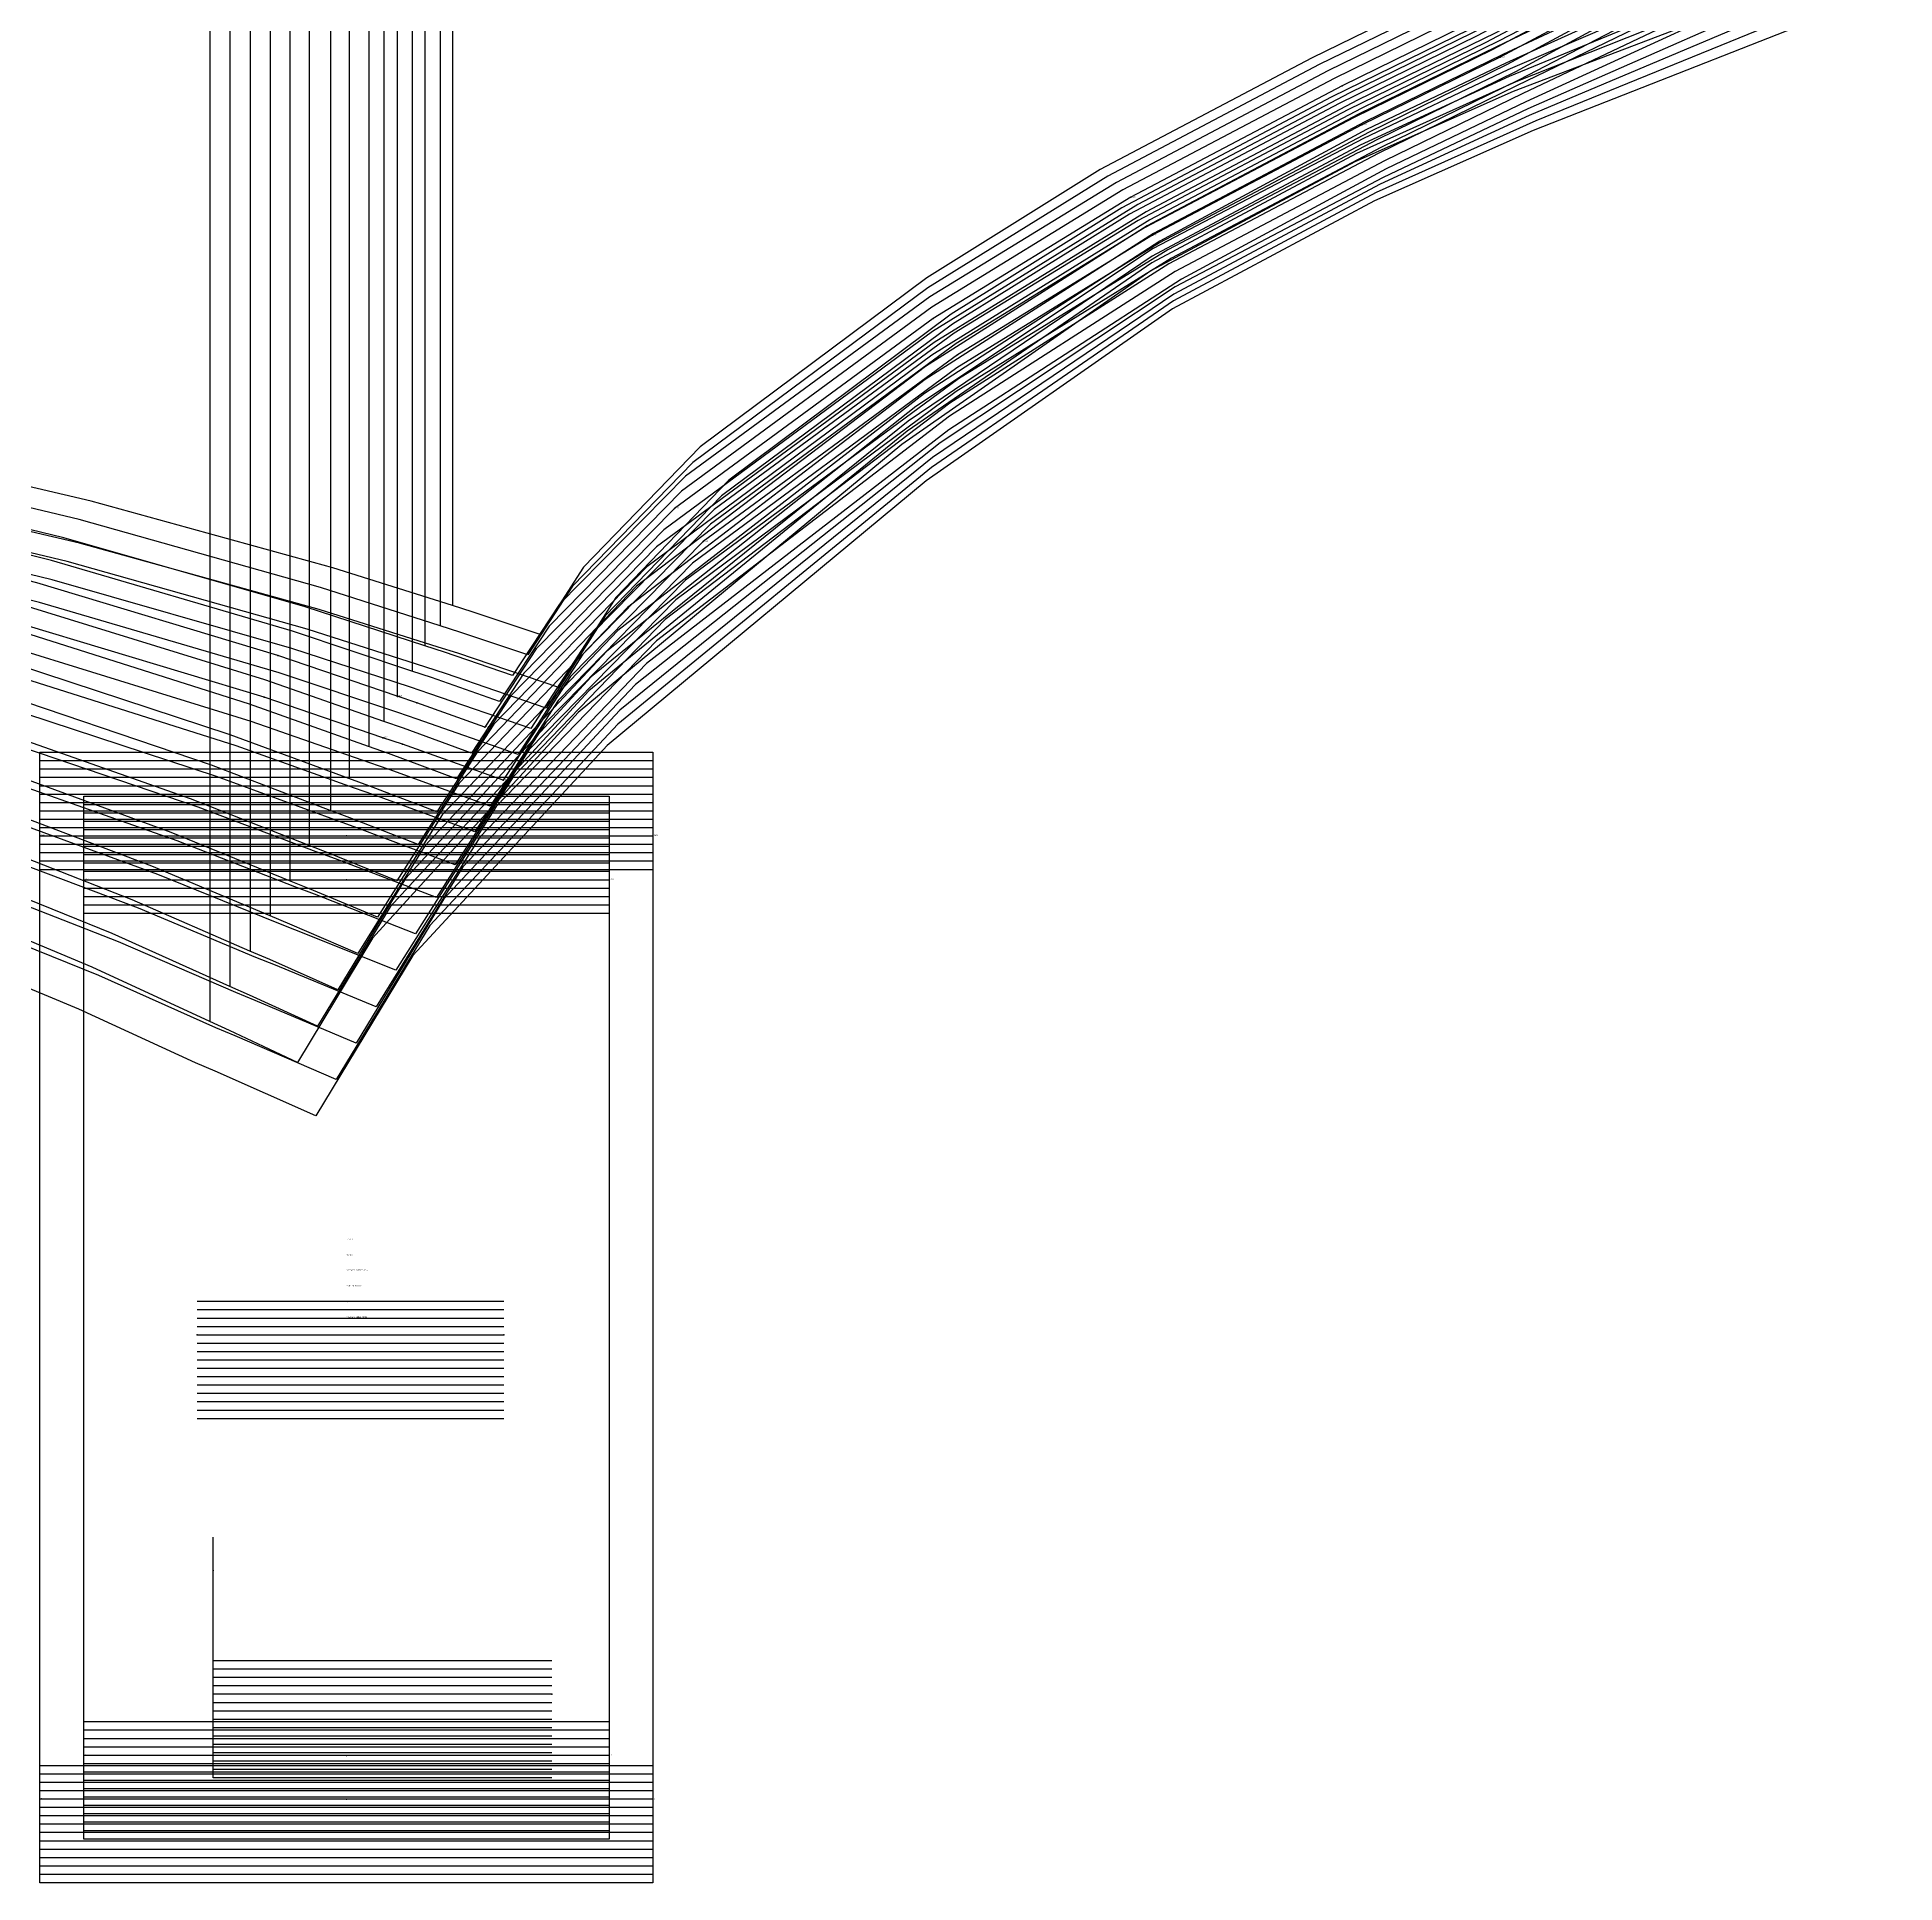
# Model space of a CAD drawing. Extents: x -295 to 1955, y -1240 to 914.
# Drawn here: x 1504.3 to 1928.5, y 77.9 to 499.4 of the extents above; entities that cross this region are included whole.
import ezdxf

# ---------------------------------------------------------------- set-up
doc = ezdxf.new("R2010")
doc.units = 0

# ---------------------------------------------------------------- blocks, each defined once
blk = doc.blocks.new('GMH2446F17SA_42')
at = {"layer": '1'}
for points in [[(1880.9209, 527.5834), (1831.3782, 501.1522), (1799.8212, 485.7192), (1751.9752, 460.4716), (1713.0294, 436.1562), (1662.2802, 398.2644), (1636.423, 371.4801), (1623.3852, 350.9137)], [(1623.3852, 350.9137), (1600.3296, 358.709), (1595.8897, 360.1441), (1568.7142, 368.7242), (1513.9467, 383.888), (1456.1236, 397.3932), (1395.0595, 409.4531), (1317.5946, 421.4216), (1261.204, 427.858), (1199.5836, 433.3748), (1143.1474, 438.5412)]]:
    blk.add_lwpolyline(points, dxfattribs=at)
at = {"layer": '14'}
for points in [[(1870.0014, 533.0724), (1826.8138, 510.0524), (1795.2898, 494.6346), (1747.0222, 469.166), (1707.4363, 444.4594), (1655.7143, 405.8514), (1629.0545, 378.3534), (1619.1561, 363.0372)], [(1619.1561, 363.0372), (1603.6189, 368.1832), (1599.118, 369.6082), (1571.7724, 378.2315), (1516.6391, 393.4765), (1458.4503, 407.0478), (1397.0204, 419.1559), (1319.1567, 431.1625), (1262.4537, 437.6166), (1200.7266, 443.1208), (1153.1474, 447.4617)]]:
    blk.add_lwpolyline(points, dxfattribs=at)
at = {"layer": '8'}
blk.add_line((1599.2171, 369.5751), (1599.2171, 797.7683), dxfattribs=at)
blk = doc.blocks.new('GMH2446F17SA_44')
at = {"layer": '1'}
for points in [[(1883.6564, 526.6284), (1833.1562, 499.6892), (1801.5992, 484.2561), (1753.7532, 459.0085), (1713.3139, 433.8829), (1660.6063, 394.7059), (1633.9973, 367.2866), (1620.5632, 346.2147)], [(1620.5632, 346.2147), (1597.5077, 354.0938), (1593.0677, 355.5442), (1565.9101, 364.2513), (1511.168, 379.6742), (1453.3601, 393.4511), (1392.3036, 405.7955), (1314.8311, 418.1221), (1258.4278, 424.8176), (1196.782, 430.6164), (1140.3254, 436.0419)]]:
    blk.add_lwpolyline(points, dxfattribs=at)
at = {"layer": '14'}
for points in [[(1872.737, 532.1173), (1828.5918, 508.5893), (1797.0678, 493.1715), (1748.8002, 467.7029), (1707.7259, 442.1887), (1654.0404, 402.2929), (1626.5526, 374.0709), (1616.3341, 358.3382)], [(1616.3341, 358.3382), (1600.7969, 363.563), (1596.2961, 365.0082), (1568.9682, 373.7636), (1513.8604, 389.2728), (1455.6893, 403.1209), (1394.2619, 415.5186), (1316.3932, 427.891), (1259.6724, 434.6093), (1197.9225, 440.4005), (1150.3254, 444.9623)]]:
    blk.add_lwpolyline(points, dxfattribs=at)
at = {"layer": '8'}
blk.add_line((1596.3951, 364.9752), (1596.3951, 802.3683), dxfattribs=at)
blk = doc.blocks.new('GMH2446F17SA_46')
at = {"layer": '1'}
for points in [[(1886.7832, 525.6454), (1835.1501, 498.2236), (1803.5956, 482.7906), (1755.7471, 457.543), (1713.7304, 431.7975), (1658.9198, 391.5868), (1631.1271, 363.3013), (1617.0479, 341.5158)], [(1617.0479, 341.5158), (1593.9923, 349.4761), (1589.5524, 350.9442), (1562.4125, 359.7809), (1507.6958, 375.4629), (1449.9032, 389.5116), (1388.8543, 402.1379), (1311.3766, 414.8227), (1254.9556, 421.7797), (1193.287, 427.858), (1136.8101, 433.5425)]]:
    blk.add_lwpolyline(points, dxfattribs=at)
at = {"layer": '14'}
for points in [[(1875.8637, 531.1344), (1830.5882, 507.1237), (1799.0643, 491.7059), (1750.7967, 466.2374), (1708.1424, 440.1033), (1652.3539, 399.1737), (1623.5554, 369.9561), (1612.8188, 353.6392)], [(1612.8188, 353.6392), (1597.2816, 358.9402), (1592.7807, 360.4083), (1565.4706, 369.2957), (1510.3882, 385.0691), (1452.2324, 399.1941), (1390.8126, 411.8839), (1312.9362, 424.6195), (1256.2002, 431.6019), (1194.4249, 437.6802), (1146.8101, 442.463)]]:
    blk.add_lwpolyline(points, dxfattribs=at)
at = {"layer": '8'}
blk.add_line((1592.8798, 360.3752), (1592.8798, 806.9682), dxfattribs=at)
blk = doc.blocks.new('GMH2446F17SA_48')
at = {"layer": '1'}
for points in [[(1889.1505, 524.6421), (1836.5852, 496.5243), (1805.0307, 481.0913), (1757.1822, 455.8437), (1714.1546, 429.4251), (1658.0333, 388.1755), (1628.8919, 358.4804), (1614.1345, 335.6153)], [(1614.1345, 335.6153), (1591.0789, 343.7027), (1586.639, 345.1937), (1559.527, 354.231), (1504.8485, 370.3117), (1447.0812, 384.7796), (1386.0425, 397.8479), (1308.5547, 411.0863), (1252.1108, 418.4447), (1190.4066, 424.9598), (1133.8967, 431.0431)]]:
    blk.add_lwpolyline(points, dxfattribs=at)
at = {"layer": '14'}
for points in [[(1878.231, 530.1311), (1832.0233, 505.4245), (1800.4994, 490.0067), (1752.2317, 464.5381), (1708.5692, 437.7335), (1651.4674, 395.7625), (1621.1881, 364.9422), (1609.9054, 347.7387)], [(1609.9054, 347.7387), (1594.3682, 353.1566), (1589.8673, 354.6577), (1562.5852, 363.7484), (1507.5409, 379.9307), (1449.4104, 394.4849), (1388.0008, 407.6243), (1310.1117, 420.9263), (1253.3529, 428.3177), (1191.5395, 434.8379), (1143.8967, 439.9636)]]:
    blk.add_lwpolyline(points, dxfattribs=at)
at = {"layer": '8'}
blk.add_line((1589.9664, 354.6247), (1589.9664, 812.7188), dxfattribs=at)
blk = doc.blocks.new('GMH2446F17SA_50')
at = {"layer": '1'}
for points in [[(1892.046, 523.6439), (1838.3911, 494.8479), (1806.8341, 479.4149), (1758.9881, 454.1673), (1714.4569, 426.8674), (1656.3696, 384.2284), (1626.0852, 353.4334), (1610.7385, 329.7149)], [(1610.7385, 329.7149), (1587.6855, 337.9293), (1583.243, 339.4431), (1556.159, 348.6811), (1501.5211, 365.1606), (1443.7767, 380.0476), (1382.7507, 393.5553), (1305.2502, 407.3526), (1248.7834, 415.1097), (1187.0462, 422.0617), (1130.5007, 428.5438)]]:
    blk.add_lwpolyline(points, dxfattribs=at)
at = {"layer": '14'}
for points in [[(1881.1266, 529.1328), (1833.8267, 503.7481), (1802.3028, 488.3303), (1754.0351, 462.8617), (1708.8739, 435.1757), (1649.8037, 391.8154), (1618.2645, 359.7453), (1606.5094, 341.8383)], [(1606.5094, 341.8383), (1590.9748, 347.373), (1586.4714, 348.9072), (1559.2171, 358.2036), (1504.2135, 374.7948), (1446.1059, 389.7758), (1384.7064, 403.3648), (1306.8072, 417.2331), (1250.023, 425.0335), (1188.174, 431.9982), (1140.5007, 437.4642)]]:
    blk.add_lwpolyline(points, dxfattribs=at)
at = {"layer": '2'}
for p in [(1838.3911, 494.8479), (1802.3028, 488.3303), (1806.8341, 479.4149), (1586.5704, 348.8741), (1606.5094, 341.8383), (1606.5094, 341.8383), (1610.7385, 329.7149), (1610.7385, 329.7149)]:
    blk.add_point(p, dxfattribs=at)
at = {"layer": '3'}
for p in [(1754.0351, 462.8617), (1758.9881, 454.1673), (1708.8739, 435.1757), (1714.4569, 426.8674), (1649.8037, 391.8154), (1656.3696, 384.2284), (1559.2171, 358.2036), (1618.2645, 359.7453), (1626.0852, 353.4334), (1556.159, 348.6811), (1586.4714, 348.9072), (1590.9748, 347.373), (1583.243, 339.4431), (1587.6855, 337.9293)]:
    blk.add_point(p, dxfattribs=at)
at = {"layer": '4'}
for p in [(1649.8037, 391.8154, -3.998), (1656.3696, 384.2284, -3.998)]:
    blk.add_point(p, dxfattribs=at)
at = {"layer": '8'}
blk.add_line((1586.5704, 348.8741), (1586.5704, 818.4693), dxfattribs=at)
at = {"layer": '2'}
for s, p in [('# 3120', (1838.3911, 494.8479)), ('# 3121', (1802.3028, 488.3303)), ('# 3121', (1806.8341, 479.4149)), ('# 3124', (1586.5704, 348.8741)), ('# 415', (1606.5094, 341.8383)), ('# 415', (1606.5094, 341.8383)), ('# 415', (1610.7385, 329.7149)), ('# 415', (1610.7385, 329.7149))]:
    blk.add_text(s, height=0.25, dxfattribs=at).set_placement(p)
at = {"layer": '3'}
for s, p in [('# 3122', (1754.0351, 462.8617)), ('# 3122', (1758.9881, 454.1673)), ('# 3123', (1649.8037, 391.8154)), ('# 3123', (1656.3696, 384.2284)), ('# 3124', (1586.4714, 348.9072)), ('# 3124', (1583.243, 339.4431))]:
    blk.add_text(s, height=0.25, dxfattribs=at).set_placement(p)
at = {"layer": '8'}
blk.add_text('NM', height=0.25, dxfattribs=at).set_placement((1586.5704, 348.8741))
blk = doc.blocks.new('GMH2446F17SA_52')
at = {"layer": '1'}
for points in [[(1894.6877, 522.6457), (1840.037, 493.1588), (1808.4826, 477.7258), (1760.6341, 452.4782), (1714.34, 423.8956), (1653.9744, 379.2957), (1623.2734, 347.9445), (1607.7337, 323.8145)], [(1607.7337, 323.8145), (1584.6807, 332.1533), (1580.2382, 333.6925), (1553.1796, 343.1286), (1498.5823, 360.012), (1440.8608, 375.3181), (1379.8423, 389.2652), (1302.3343, 403.6162), (1245.8447, 411.7722), (1184.0693, 419.161), (1127.4959, 426.0444)]]:
    blk.add_lwpolyline(points, dxfattribs=at)
at = {"layer": '14'}
for points in [[(1883.7682, 528.1346), (1835.4752, 502.059), (1803.9512, 486.6412), (1755.6836, 461.1726), (1708.7597, 432.2065), (1647.4085, 386.8827), (1615.4121, 354.1802), (1603.5046, 335.9379)], [(1603.5046, 335.9379), (1587.9699, 341.5869), (1583.4665, 343.1566), (1556.2377, 352.6562), (1501.2747, 369.6564), (1443.19, 385.0641), (1381.8007, 399.1026), (1303.8913, 413.5374), (1247.0816, 421.7467), (1185.1971, 429.1559), (1137.4959, 434.9649)]]:
    blk.add_lwpolyline(points, dxfattribs=at)
at = {"layer": '8'}
blk.add_line((1583.5656, 343.1236), (1583.5656, 824.2199), dxfattribs=at)
blk = doc.blocks.new('GMH2446F17SA_54')
at = {"layer": '1'}
for points in [[(1897.723, 521.6907), (1841.9445, 491.5205), (1810.3876, 476.0875), (1762.5416, 450.8399), (1714.7033, 421.3861), (1652.3183, 375.4121), (1620.4134, 342.9305), (1604.2514, 317.9141)], [(1604.2514, 317.9141), (1581.1983, 326.3824), (1576.7559, 327.942), (1549.7252, 337.5788), (1495.166, 354.8609), (1437.4699, 370.5861), (1376.4616, 384.9751), (1298.9434, 399.8799), (1242.4309, 408.4371), (1180.62, 416.2629), (1124.0135, 423.5451)]]:
    blk.add_lwpolyline(points, dxfattribs=at)
at = {"layer": '14'}
for points in [[(1886.8035, 527.1796), (1837.3802, 500.4207), (1805.8562, 485.0029), (1757.5886, 459.5343), (1709.1254, 429.6995), (1645.7524, 382.999), (1612.4301, 349.0062), (1600.0223, 330.0375)], [(1600.0223, 330.0375), (1584.4876, 335.8033), (1579.9842, 337.406), (1552.7833, 347.1088), (1497.8584, 364.518), (1439.7991, 380.3549), (1378.42, 394.8431), (1300.4978, 409.8443), (1243.6653, 418.4625), (1181.7427, 426.3137), (1134.0135, 432.4655)]]:
    blk.add_lwpolyline(points, dxfattribs=at)
at = {"layer": '8'}
blk.add_line((1580.0832, 337.373), (1580.0832, 829.9705), dxfattribs=at)
blk = doc.blocks.new('GMH2446F17SA_56')
at = {"layer": '1'}
for points in [[(1901.5406, 520.2759), (1842.7218, 489.6638), (1811.1648, 474.2308), (1763.3189, 448.9832), (1714.1724, 418.4727), (1650.1111, 370.8959), (1616.6719, 336.7177), (1599.753, 310.4135)], [(1599.753, 310.4135), (1576.7, 319.0672), (1572.2575, 320.6624), (1545.2649, 330.5912), (1490.7667, 348.4627), (1433.1062, 364.805), (1372.1131, 379.8418), (1294.5796, 395.5619), (1238.0316, 404.7084), (1176.1674, 413.1742), (1119.5152, 421.0457)]]:
    blk.add_lwpolyline(points, dxfattribs=at)
at = {"layer": '14'}
for points in [[(1890.6211, 525.7648), (1838.1574, 498.5639), (1806.6335, 483.1461), (1758.3658, 457.6776), (1708.5971, 426.7861), (1643.5451, 378.4829), (1608.5389, 342.5622), (1595.5239, 322.5369)], [(1595.5239, 322.5369), (1579.9893, 328.4779), (1575.4859, 330.1264), (1548.3256, 340.1289), (1493.4591, 358.14), (1435.4353, 374.6069), (1374.0689, 389.758), (1296.1316, 405.5872), (1239.2635, 414.8075), (1177.285, 423.3114), (1129.5152, 429.9662)]]:
    blk.add_lwpolyline(points, dxfattribs=at)
at = {"layer": '8'}
blk.add_line((1575.5849, 330.0934), (1575.5849, 837.2501), dxfattribs=at)
blk = doc.blocks.new('GMH2446F17SA_58')
at = {"layer": '1'}
for points in [[(1905.3099, 518.9398), (1842.1071, 488.3176), (1810.5502, 472.8845), (1762.7042, 447.637), (1712.7424, 415.8666), (1647.7057, 366.4611), (1612.9915, 330.515), (1595.4858, 302.9128)], [(1595.4858, 302.9128), (1572.4328, 311.752), (1567.9903, 313.3827), (1541.0384, 323.6087), (1486.596, 342.0669), (1428.971, 359.024), (1367.9958, 374.7085), (1290.4471, 391.2413), (1233.866, 400.9797), (1171.9484, 410.0881), (1115.248, 418.5463)]]:
    blk.add_lwpolyline(points, dxfattribs=at)
at = {"layer": '14'}
for points in [[(1894.3905, 524.4288), (1837.5427, 497.2178), (1806.0188, 481.8), (1757.7512, 456.3314), (1707.1671, 424.1826), (1641.1398, 374.0481), (1604.739, 336.1259), (1591.2567, 315.0363)], [(1591.2567, 315.0363), (1575.7221, 321.1475), (1571.2187, 322.8467), (1544.0965, 333.149), (1489.291, 351.7621), (1431.3028, 368.8589), (1369.9516, 384.6703), (1291.9965, 401.3327), (1235.0928, 411.1549), (1173.0584, 420.3091), (1125.248, 427.4668)]]:
    blk.add_lwpolyline(points, dxfattribs=at)
at = {"layer": '8'}
blk.add_line((1571.3177, 322.8137), (1571.3177, 844.5297), dxfattribs=at)
blk = doc.blocks.new('GMH2446F17SA_60')
at = {"layer": '1'}
for points in [[(1909.3155, 517.7333), (1843.56, 486.5853), (1812.003, 471.1523), (1764.1571, 445.9047), (1712.6789, 412.8872), (1645.6991, 361.5944), (1609.1078, 323.7104), (1590.6573, 294.6121)], [(1590.6573, 294.6121), (1567.6042, 303.6698), (1563.1618, 305.3436), (1536.2556, 315.91), (1481.8818, 335.0489), (1424.2974, 352.7222), (1363.34, 369.156), (1285.7734, 386.6363), (1229.1518, 397.0579), (1167.1732, 406.9081), (1110.4195, 416.047)]]:
    blk.add_lwpolyline(points, dxfattribs=at)
at = {"layer": '14'}
for points in [[(1898.3961, 523.2223), (1838.9956, 495.4855), (1807.4717, 480.0677), (1759.2041, 454.5991), (1707.1061, 421.2057), (1639.1332, 369.1814), (1600.6674, 329.052), (1586.4282, 306.7355)], [(1586.4282, 306.7355), (1570.8935, 313.05), (1566.3901, 314.8077), (1539.3163, 325.4604), (1484.5767, 344.767), (1426.6292, 362.5952), (1365.2958, 379.1712), (1287.3203, 396.7989), (1230.3735, 407.317), (1168.2781, 417.2281), (1120.4195, 424.9674)]]:
    blk.add_lwpolyline(points, dxfattribs=at)
at = {"layer": '8'}
blk.add_line((1566.4892, 314.7746), (1566.4892, 852.5688), dxfattribs=at)
blk = doc.blocks.new('GMH2446F17SA_62')
at = {"layer": '1'}
for points in [[(1913.0011, 516.2398), (1844.2966, 484.6143), (1812.3917, 469.3844), (1765.6175, 444.1521), (1712.5214, 409.7452), (1643.4766, 356.357), (1605.3867, 316.7253), (1586.2046, 286.3114)], [(1586.2046, 286.3114), (1563.1516, 295.5875), (1558.7091, 297.3045), (1531.8486, 308.2113), (1477.5409, 328.0334), (1420.0023, 346.4205), (1359.0601, 363.6036), (1281.4758, 382.0288), (1224.816, 393.1336), (1162.7765, 403.728), (1105.9669, 413.5476)]]:
    blk.add_lwpolyline(points, dxfattribs=at)
at = {"layer": '14'}
for points in [[(1902.0816, 521.7287), (1839.7348, 493.5144), (1807.8603, 478.2998), (1760.6671, 452.8465), (1706.9537, 418.0663), (1636.9107, 363.9439), (1596.799, 321.8308), (1581.9756, 298.4348)], [(1581.9756, 298.4348), (1566.4435, 304.9525), (1561.9375, 306.7686), (1534.9093, 317.7693), (1480.2384, 337.7718), (1422.3315, 356.329), (1361.0133, 373.6721), (1283.0201, 392.2624), (1226.0327, 403.479), (1163.8738, 414.147), (1115.9668, 422.4681)]]:
    blk.add_lwpolyline(points, dxfattribs=at)
at = {"layer": '8'}
blk.add_line((1562.0366, 306.7355), (1562.0366, 860.6181), dxfattribs=at)
blk = doc.blocks.new('GMH2446F17SA_64')
at = {"layer": '1'}
for points in [[(1916.8263, 514.8199), (1844.6979, 483.0471), (1811.716, 467.388), (1764.1444, 442.43), (1710.5427, 406.7607), (1640.9467, 351.5767), (1601.5056, 309.908), (1581.7292, 278.0107)], [(1581.7292, 278.0107), (1558.6787, 287.5077), (1554.2337, 289.2654), (1527.4189, 300.5125), (1473.1797, 321.0179), (1415.6818, 340.1187), (1354.7548, 358.0537), (1277.1578, 377.4212), (1220.4573, 389.2093), (1158.3569, 400.5479), (1101.4914, 411.0483)]]:
    blk.add_lwpolyline(points, dxfattribs=at)
at = {"layer": '14'}
for points in [[(1905.9068, 520.3089), (1840.1335, 491.9473), (1807.1846, 476.3034), (1759.1914, 451.1244), (1704.9725, 415.0818), (1634.3808, 359.1637), (1592.7985, 314.7441), (1577.5001, 290.1341)], [(1577.5001, 290.1341), (1561.968, 296.8549), (1557.462, 298.7294), (1530.4796, 310.0782), (1475.8772, 330.7766), (1418.0109, 350.0654), (1356.7106, 368.173), (1278.6996, 387.7285), (1221.6689, 399.6411), (1159.4465, 411.0635), (1111.4914, 419.9687)]]:
    blk.add_lwpolyline(points, dxfattribs=at)
at = {"layer": '8'}
blk.add_line((1557.5611, 298.6964), (1557.5611, 868.6572), dxfattribs=at)
blk = doc.blocks.new('GMH2446F17SA_66')
at = {"layer": '1'}
for points in [[(1920.6845, 513.4738), (1845.0357, 481.5231), (1810.9616, 465.8361), (1763.8878, 440.7383), (1708.7927, 403.4003), (1637.3374, 345.7499), (1597.1876, 302.6309), (1577.147, 269.7099)], [(1577.147, 269.7099), (1554.0965, 279.4255), (1549.6515, 281.2263), (1522.885, 292.8138), (1468.7119, 313.9999), (1411.2545, 333.817), (1350.3453, 352.5013), (1272.7306, 372.8136), (1215.9895, 385.285), (1153.8281, 397.3653), (1096.9092, 408.5489)]]:
    blk.add_lwpolyline(points, dxfattribs=at)
at = {"layer": '14'}
for points in [[(1909.7651, 518.9627), (1840.4714, 490.4233), (1806.4303, 474.7514), (1758.9348, 449.4327), (1703.225, 411.7239), (1630.7715, 353.3369), (1588.4221, 307.2791), (1572.9179, 281.8334)], [(1572.9179, 281.8334), (1557.3858, 288.7574), (1552.8799, 290.6904), (1525.9457, 302.387), (1471.4093, 323.7865), (1413.5837, 343.8018), (1352.3011, 362.6739), (1274.2698, 383.1921), (1217.1985, 395.8032), (1154.9101, 407.9825), (1106.9092, 417.4694)]]:
    blk.add_lwpolyline(points, dxfattribs=at)
at = {"layer": '8'}
blk.add_line((1552.9789, 290.6573), (1552.9789, 876.7065), dxfattribs=at)
blk = doc.blocks.new('GMH2446F17SA_68')
at = {"layer": '1'}
for points in [[(1924.5327, 512.1657), (1846.5851, 480.2937), (1810.0904, 463.9742), (1763.804, 439.1711), (1708.5158, 401.1422), (1636.8751, 342.5216), (1593.9745, 296.5298), (1572.5496, 261.4092)], [(1572.5496, 261.4092), (1549.4991, 271.3457), (1545.0541, 273.1872), (1518.3333, 285.1151), (1464.2288, 306.9844), (1406.8121, 327.5178), (1345.9207, 346.9488), (1268.2881, 368.2086), (1211.5089, 381.3607), (1149.2866, 394.1852), (1092.3118, 406.0495)]]:
    blk.add_lwpolyline(points, dxfattribs=at)
at = {"layer": '14'}
for points in [[(1913.6132, 517.6546), (1842.0207, 489.1939), (1805.5591, 472.8896), (1758.851, 447.8655), (1702.9507, 409.4684), (1630.3092, 350.1086), (1584.9346, 300.7843), (1568.3205, 273.5326)], [(1568.3205, 273.5326), (1552.7884, 280.6599), (1548.2824, 282.6513), (1521.394, 294.6959), (1466.9263, 316.7914), (1409.1438, 337.5356), (1347.8739, 357.1748), (1269.8248, 378.6582), (1212.7129, 391.9652), (1150.361, 404.8989), (1102.3118, 414.97)]]:
    blk.add_lwpolyline(points, dxfattribs=at)
at = {"layer": '8'}
blk.add_line((1548.3815, 282.6182), (1548.3815, 884.7557), dxfattribs=at)
blk = doc.blocks.new('GMH2446F17SA_70')
at = {"layer": '1'}
for points in [[(1928.5433, 510.5858), (1845.9451, 478.0839), (1809.7399, 462.0083), (1763.6008, 437.3525), (1707.3093, 398.079), (1634.4342, 337.6346), (1590.0655, 289.682), (1567.9573, 253.1085)], [(1567.9573, 253.1085), (1544.9068, 263.2634), (1540.4618, 265.1481), (1513.7867, 277.4163), (1459.7482, 299.9664), (1402.3747, 321.2161), (1341.5011, 341.3964), (1263.8507, 363.601), (1207.0334, 377.4364), (1144.7476, 391.0051), (1087.7195, 403.5502)]]:
    blk.add_lwpolyline(points, dxfattribs=at)
at = {"layer": '14'}
for points in [[(1917.6238, 516.0747), (1841.3807, 486.9841), (1805.2085, 470.9237), (1758.6478, 446.0469), (1701.7467, 406.4077), (1627.8683, 345.2216), (1580.8859, 293.6723), (1563.7282, 265.2319)], [(1563.7282, 265.2319), (1548.1986, 272.5624), (1543.6901, 274.6121), (1516.8474, 287.0048), (1462.4482, 309.7962), (1404.7064, 331.2719), (1343.4543, 351.6783), (1265.3849, 374.1243), (1208.2323, 388.1273), (1145.8169, 401.8179), (1097.7195, 412.4706)]]:
    blk.add_lwpolyline(points, dxfattribs=at)
at = {"layer": '8'}
blk.add_line((1543.7892, 274.5791), (1543.7892, 892.7948), dxfattribs=at)
blk = doc.blocks.new('GMH2446F17CA_42')
at = {"layer": '1'}
for points in [[(1504.9196, 104.6557), (1504.9196, 309.3746)], [(1504.9196, 309.3746), (1574.9194, 309.3746), (1644.9218, 309.3746)], [(1644.9218, 309.3746), (1644.9218, 104.6557)], [(1644.9218, 104.6557), (1574.9194, 104.6557), (1504.9196, 104.6557)]]:
    blk.add_lwpolyline(points, dxfattribs=at)
at = {"layer": '14'}
for points in [[(1514.9196, 114.6556), (1514.9196, 299.3746)], [(1514.9196, 299.3746), (1574.9194, 299.3746), (1634.9218, 299.3746)], [(1634.9218, 299.3746), (1634.9218, 114.6556)], [(1634.9218, 114.6556), (1574.9194, 114.6556), (1514.9196, 114.6556)]]:
    blk.add_lwpolyline(points, dxfattribs=at)
at = {"layer": '5'}
blk.add_line((1540.8326, 210.7261), (1610.83, 210.7261), dxfattribs=at)
at = {"layer": '7'}
blk.add_line((1540.8326, 210.7261), (1610.83, 210.7261), dxfattribs=at)
at = {"layer": '8'}
blk.add_lwpolyline([(1621.8358, 128.6104), (1544.4674, 128.6104), (1544.4674, 156.8603)], dxfattribs=at)
at = {"layer": '1'}
for s, p in [('SIZE: 42', (1574.9194, 210.5711)), ('Piece Name: GMH2446F17CA', (1574.9194, 207.0151))]:
    blk.add_text(s, height=0.25, dxfattribs=at).set_placement(p)
blk = doc.blocks.new('GMH2446F17CA_44')
at = {"layer": '1'}
for points in [[(1504.9196, 102.7456), (1504.9196, 311.2847)], [(1504.9196, 311.2847), (1574.9194, 311.2847), (1644.9218, 311.2847)], [(1644.9218, 311.2847), (1644.9218, 102.7456)], [(1644.9218, 102.7456), (1574.9194, 102.7456), (1504.9196, 102.7456)]]:
    blk.add_lwpolyline(points, dxfattribs=at)
at = {"layer": '14'}
for points in [[(1514.9196, 112.7456), (1514.9196, 301.2847)], [(1514.9196, 301.2847), (1574.9194, 301.2847), (1634.9218, 301.2847)], [(1634.9218, 301.2847), (1634.9218, 112.7456)], [(1634.9218, 112.7456), (1574.9194, 112.7456), (1514.9196, 112.7456)]]:
    blk.add_lwpolyline(points, dxfattribs=at)
at = {"layer": '5'}
blk.add_line((1540.8326, 208.816), (1610.83, 208.816), dxfattribs=at)
at = {"layer": '7'}
blk.add_line((1540.8326, 208.816), (1610.83, 208.816), dxfattribs=at)
at = {"layer": '8'}
blk.add_lwpolyline([(1621.8358, 126.7003), (1544.4674, 126.7003), (1544.4674, 154.9502)], dxfattribs=at)
at = {"layer": '1'}
for s, p in [('SIZE: 44', (1574.9194, 210.5711)), ('Piece Name: GMH2446F17CA', (1574.9194, 207.0151))]:
    blk.add_text(s, height=0.25, dxfattribs=at).set_placement(p)
blk = doc.blocks.new('GMH2446F17CA_46')
at = {"layer": '1'}
for points in [[(1504.9196, 100.8355), (1504.9196, 313.1948)], [(1504.9196, 313.1948), (1574.9194, 313.1948), (1644.9218, 313.1948)], [(1644.9218, 313.1948), (1644.9218, 100.8355)], [(1644.9218, 100.8355), (1574.9194, 100.8355), (1504.9196, 100.8355)]]:
    blk.add_lwpolyline(points, dxfattribs=at)
at = {"layer": '14'}
for points in [[(1514.9196, 110.8355), (1514.9196, 303.1948)], [(1514.9196, 303.1948), (1574.9194, 303.1948), (1634.9218, 303.1948)], [(1634.9218, 303.1948), (1634.9218, 110.8355)], [(1634.9218, 110.8355), (1574.9194, 110.8355), (1514.9196, 110.8355)]]:
    blk.add_lwpolyline(points, dxfattribs=at)
at = {"layer": '5'}
blk.add_line((1540.8326, 206.9059), (1610.83, 206.9059), dxfattribs=at)
at = {"layer": '7'}
blk.add_line((1540.8326, 206.9059), (1610.83, 206.9059), dxfattribs=at)
at = {"layer": '8'}
blk.add_lwpolyline([(1621.8358, 124.7903), (1544.4674, 124.7903), (1544.4674, 153.0401)], dxfattribs=at)
at = {"layer": '1'}
for s, p in [('SIZE: 46', (1574.9194, 210.5711)), ('Piece Name: GMH2446F17CA', (1574.9194, 207.0151))]:
    blk.add_text(s, height=0.25, dxfattribs=at).set_placement(p)
blk = doc.blocks.new('GMH2446F17CA_48')
at = {"layer": '1'}
for points in [[(1504.9196, 98.9254), (1504.9196, 315.1048)], [(1504.9196, 315.1048), (1574.9194, 315.1048), (1644.9218, 315.1048)], [(1644.9218, 315.1048), (1644.9218, 98.9254)], [(1644.9218, 98.9254), (1574.9194, 98.9254), (1504.9196, 98.9254)]]:
    blk.add_lwpolyline(points, dxfattribs=at)
at = {"layer": '14'}
for points in [[(1514.9196, 108.9254), (1514.9196, 305.1049)], [(1514.9196, 305.1049), (1574.9194, 305.1049), (1634.9218, 305.1049)], [(1634.9218, 305.1049), (1634.9218, 108.9254)], [(1634.9218, 108.9254), (1574.9194, 108.9254), (1514.9196, 108.9254)]]:
    blk.add_lwpolyline(points, dxfattribs=at)
at = {"layer": '5'}
blk.add_line((1540.8326, 204.9958), (1610.83, 204.9958), dxfattribs=at)
at = {"layer": '7'}
blk.add_line((1540.8326, 204.9958), (1610.83, 204.9958), dxfattribs=at)
at = {"layer": '8'}
blk.add_lwpolyline([(1621.8358, 122.8802), (1544.4674, 122.8802), (1544.4674, 151.1301)], dxfattribs=at)
at = {"layer": '1'}
for s, p in [('SIZE: 48', (1574.9194, 210.5711)), ('Piece Name: GMH2446F17CA', (1574.9194, 207.0151))]:
    blk.add_text(s, height=0.25, dxfattribs=at).set_placement(p)
blk = doc.blocks.new('GMH2446F17CA_50')
at = {"layer": '1'}
for points in [[(1504.9196, 97.0153), (1504.9196, 317.0149)], [(1504.9196, 317.0149), (1574.9194, 317.0149), (1644.9218, 317.0149)], [(1644.9218, 317.0149), (1644.9218, 97.0153)], [(1644.9218, 97.0153), (1574.9194, 97.0153), (1504.9196, 97.0153)]]:
    blk.add_lwpolyline(points, dxfattribs=at)
at = {"layer": '14'}
for points in [[(1514.9196, 107.0153), (1514.9196, 307.0149)], [(1514.9196, 307.0149), (1574.9194, 307.0149), (1634.9218, 307.0149)], [(1634.9218, 307.0149), (1634.9218, 107.0153)], [(1634.9218, 107.0153), (1574.9194, 107.0153), (1514.9196, 107.0153)]]:
    blk.add_lwpolyline(points, dxfattribs=at)
at = {"layer": '2'}
for p in [(1504.9196, 317.0149), (1504.9196, 317.0149), (1574.9194, 317.0149), (1644.9218, 317.0149), (1644.9218, 317.0149), (1514.9196, 307.0149), (1514.9196, 307.0149), (1574.9194, 307.0149), (1634.9218, 307.0149), (1634.9218, 307.0149), (1540.8326, 203.0857), (1610.83, 203.0857), (1544.4674, 149.22), (1544.4674, 120.9701), (1621.8358, 120.9701), (1514.9196, 107.0153), (1514.9196, 107.0153), (1574.9194, 107.0153), (1634.9218, 107.0153), (1634.9218, 107.0153), (1504.9196, 97.0153), (1504.9196, 97.0153), (1574.9194, 97.0153), (1644.9218, 97.0153), (1644.9218, 97.0153)]:
    blk.add_point(p, dxfattribs=at)
at = {"layer": '4'}
for p in [(1574.9194, 317.0149, -3.998), (1574.9194, 307.0149, -3.998), (1574.9194, 107.0153, -3.998), (1574.9194, 97.0153, -3.998)]:
    blk.add_point(p, dxfattribs=at)
at = {"layer": '5'}
blk.add_line((1540.8326, 203.0857), (1610.83, 203.0857), dxfattribs=at)
at = {"layer": '7'}
blk.add_line((1540.8326, 203.0857), (1610.83, 203.0857), dxfattribs=at)
at = {"layer": '8'}
blk.add_lwpolyline([(1621.8358, 120.9701), (1544.4674, 120.9701), (1544.4674, 149.22)], dxfattribs=at)
at = {"layer": '1'}
for s, p in [('SIZE: 50', (1574.9194, 224.7951)), ('Fabric: 2', (1574.9194, 221.2391)), ('CATEGORY: SLEEVE CUFF X', (1574.9194, 217.6831)), ('ANNOTATION: 2XRIB', (1574.9194, 214.1271)), ('Quantity: 2', (1574.9194, 210.5711)), ('Piece Name: GMH2446F17CA', (1574.9194, 207.0151))]:
    blk.add_text(s, height=0.25, dxfattribs=at).set_placement(p)
at = {"layer": '2'}
for s, p in [('# 3030', (1504.9196, 317.0149)), ('# 3030', (1504.9196, 317.0149)), ('# 3030', (1644.9218, 317.0149)), ('# 3030', (1644.9218, 317.0149)), ('# 3030', (1514.9196, 307.0149)), ('# 3030', (1514.9196, 307.0149)), ('# 3030', (1634.9218, 307.0149)), ('# 3030', (1634.9218, 307.0149)), ('# 0', (1514.9196, 107.0153)), ('# 0', (1634.9218, 107.0153)), ('# 0', (1634.9218, 107.0153)), ('# 0', (1504.9196, 97.0153)), ('# 0', (1644.9218, 97.0153)), ('# 0', (1644.9218, 97.0153))]:
    blk.add_text(s, height=0.25, dxfattribs=at).set_placement(p)
at = {"layer": '8'}
blk.add_text('B', height=0.25, dxfattribs=at).set_placement((1621.8358, 120.9701))
blk = doc.blocks.new('GMH2446F17CA_52')
at = {"layer": '1'}
for points in [[(1504.9196, 95.1053), (1504.9196, 318.925)], [(1504.9196, 318.925), (1574.9194, 318.925), (1644.9218, 318.925)], [(1644.9218, 318.925), (1644.9218, 95.1053)], [(1644.9218, 95.1053), (1574.9194, 95.1053), (1504.9196, 95.1053)]]:
    blk.add_lwpolyline(points, dxfattribs=at)
at = {"layer": '14'}
for points in [[(1514.9196, 105.1053), (1514.9196, 308.925)], [(1514.9196, 308.925), (1574.9194, 308.925), (1634.9218, 308.925)], [(1634.9218, 308.925), (1634.9218, 105.1053)], [(1634.9218, 105.1053), (1574.9194, 105.1053), (1514.9196, 105.1053)]]:
    blk.add_lwpolyline(points, dxfattribs=at)
at = {"layer": '5'}
blk.add_line((1540.8326, 201.1757), (1610.83, 201.1757), dxfattribs=at)
at = {"layer": '7'}
blk.add_line((1540.8326, 201.1757), (1610.83, 201.1757), dxfattribs=at)
at = {"layer": '8'}
blk.add_lwpolyline([(1621.8358, 119.06), (1544.4674, 119.06), (1544.4674, 147.3099)], dxfattribs=at)
at = {"layer": '1'}
for s, p in [('SIZE: 52', (1574.9194, 210.5711)), ('Piece Name: GMH2446F17CA', (1574.9194, 207.0151))]:
    blk.add_text(s, height=0.25, dxfattribs=at).set_placement(p)
blk = doc.blocks.new('GMH2446F17CA_54')
at = {"layer": '1'}
for points in [[(1504.9196, 93.1952), (1504.9196, 320.8351)], [(1504.9196, 320.8351), (1574.9194, 320.8351), (1644.9218, 320.8351)], [(1644.9218, 320.8351), (1644.9218, 93.1952)], [(1644.9218, 93.1952), (1574.9194, 93.1952), (1504.9196, 93.1952)]]:
    blk.add_lwpolyline(points, dxfattribs=at)
at = {"layer": '14'}
for points in [[(1514.9196, 103.1952), (1514.9196, 310.8351)], [(1514.9196, 310.8351), (1574.9194, 310.8351), (1634.9218, 310.8351)], [(1634.9218, 310.8351), (1634.9218, 103.1952)], [(1634.9218, 103.1952), (1574.9194, 103.1952), (1514.9196, 103.1952)]]:
    blk.add_lwpolyline(points, dxfattribs=at)
at = {"layer": '5'}
blk.add_line((1540.8326, 199.2656), (1610.83, 199.2656), dxfattribs=at)
at = {"layer": '7'}
blk.add_line((1540.8326, 199.2656), (1610.83, 199.2656), dxfattribs=at)
at = {"layer": '8'}
blk.add_lwpolyline([(1621.8358, 117.1499), (1544.4674, 117.1499), (1544.4674, 145.3998)], dxfattribs=at)
at = {"layer": '1'}
for s, p in [('SIZE: 54', (1574.9194, 210.5711)), ('Piece Name: GMH2446F17CA', (1574.9194, 207.0151))]:
    blk.add_text(s, height=0.25, dxfattribs=at).set_placement(p)
blk = doc.blocks.new('GMH2446F17CA_56')
at = {"layer": '1'}
for points in [[(1504.9196, 91.2851), (1504.9196, 322.7452)], [(1504.9196, 322.7452), (1574.9194, 322.7452), (1644.9218, 322.7452)], [(1644.9218, 322.7452), (1644.9218, 91.2851)], [(1644.9218, 91.2851), (1574.9194, 91.2851), (1504.9196, 91.2851)]]:
    blk.add_lwpolyline(points, dxfattribs=at)
at = {"layer": '14'}
for points in [[(1514.9196, 101.2851), (1514.9196, 312.7452)], [(1514.9196, 312.7452), (1574.9194, 312.7452), (1634.9218, 312.7452)], [(1634.9218, 312.7452), (1634.9218, 101.2851)], [(1634.9218, 101.2851), (1574.9194, 101.2851), (1514.9196, 101.2851)]]:
    blk.add_lwpolyline(points, dxfattribs=at)
at = {"layer": '5'}
blk.add_line((1540.8326, 197.3555), (1610.83, 197.3555), dxfattribs=at)
at = {"layer": '7'}
blk.add_line((1540.8326, 197.3555), (1610.83, 197.3555), dxfattribs=at)
at = {"layer": '8'}
blk.add_lwpolyline([(1621.8358, 115.2399), (1544.4674, 115.2399), (1544.4674, 143.4897)], dxfattribs=at)
at = {"layer": '1'}
for s, p in [('SIZE: 56', (1574.9194, 210.5711)), ('Piece Name: GMH2446F17CA', (1574.9194, 207.0151))]:
    blk.add_text(s, height=0.25, dxfattribs=at).set_placement(p)
blk = doc.blocks.new('GMH2446F17CA_58')
at = {"layer": '1'}
for points in [[(1504.9196, 89.375), (1504.9196, 324.6552)], [(1504.9196, 324.6552), (1574.9194, 324.6552), (1644.9218, 324.6552)], [(1644.9218, 324.6552), (1644.9218, 89.375)], [(1644.9218, 89.375), (1574.9194, 89.375), (1504.9196, 89.375)]]:
    blk.add_lwpolyline(points, dxfattribs=at)
at = {"layer": '14'}
for points in [[(1514.9196, 99.375), (1514.9196, 314.6553)], [(1514.9196, 314.6553), (1574.9194, 314.6553), (1634.9218, 314.6553)], [(1634.9218, 314.6553), (1634.9218, 99.375)], [(1634.9218, 99.375), (1574.9194, 99.375), (1514.9196, 99.375)]]:
    blk.add_lwpolyline(points, dxfattribs=at)
at = {"layer": '5'}
blk.add_line((1540.8326, 195.4454), (1610.83, 195.4454), dxfattribs=at)
at = {"layer": '7'}
blk.add_line((1540.8326, 195.4454), (1610.83, 195.4454), dxfattribs=at)
at = {"layer": '8'}
blk.add_lwpolyline([(1621.8358, 113.3298), (1544.4674, 113.3298), (1544.4674, 141.5796)], dxfattribs=at)
at = {"layer": '1'}
for s, p in [('SIZE: 58', (1574.9194, 210.5711)), ('Piece Name: GMH2446F17CA', (1574.9194, 207.0151))]:
    blk.add_text(s, height=0.25, dxfattribs=at).set_placement(p)
blk = doc.blocks.new('GMH2446F17CA_60')
at = {"layer": '1'}
for points in [[(1504.9196, 87.465), (1504.9196, 326.5653)], [(1504.9196, 326.5653), (1574.9194, 326.5653), (1644.9218, 326.5653)], [(1644.9218, 326.5653), (1644.9218, 87.465)], [(1644.9218, 87.465), (1574.9194, 87.465), (1504.9196, 87.465)]]:
    blk.add_lwpolyline(points, dxfattribs=at)
at = {"layer": '14'}
for points in [[(1514.9196, 97.4649), (1514.9196, 316.5653)], [(1514.9196, 316.5653), (1574.9194, 316.5653), (1634.9218, 316.5653)], [(1634.9218, 316.5653), (1634.9218, 97.4649)], [(1634.9218, 97.4649), (1574.9194, 97.4649), (1514.9196, 97.4649)]]:
    blk.add_lwpolyline(points, dxfattribs=at)
at = {"layer": '5'}
blk.add_line((1540.8326, 193.5353), (1610.83, 193.5353), dxfattribs=at)
at = {"layer": '7'}
blk.add_line((1540.8326, 193.5353), (1610.83, 193.5353), dxfattribs=at)
at = {"layer": '8'}
blk.add_lwpolyline([(1621.8358, 111.4197), (1544.4674, 111.4197), (1544.4674, 139.6696)], dxfattribs=at)
at = {"layer": '1'}
for s, p in [('SIZE: 60', (1574.9194, 210.5711)), ('Piece Name: GMH2446F17CA', (1574.9194, 207.0151))]:
    blk.add_text(s, height=0.25, dxfattribs=at).set_placement(p)
blk = doc.blocks.new('GMH2446F17CA_62')
at = {"layer": '1'}
for points in [[(1504.9196, 85.5549), (1504.9196, 328.4754)], [(1504.9196, 328.4754), (1574.9194, 328.4754), (1644.9218, 328.4754)], [(1644.9218, 328.4754), (1644.9218, 85.5549)], [(1644.9218, 85.5549), (1574.9194, 85.5549), (1504.9196, 85.5549)]]:
    blk.add_lwpolyline(points, dxfattribs=at)
at = {"layer": '14'}
for points in [[(1514.9196, 95.5549), (1514.9196, 318.4754)], [(1514.9196, 318.4754), (1574.9194, 318.4754), (1634.9218, 318.4754)], [(1634.9218, 318.4754), (1634.9218, 95.5549)], [(1634.9218, 95.5549), (1574.9194, 95.5549), (1514.9196, 95.5549)]]:
    blk.add_lwpolyline(points, dxfattribs=at)
at = {"layer": '5'}
blk.add_line((1540.8326, 191.6253), (1610.83, 191.6253), dxfattribs=at)
at = {"layer": '7'}
blk.add_line((1540.8326, 191.6253), (1610.83, 191.6253), dxfattribs=at)
at = {"layer": '8'}
blk.add_lwpolyline([(1621.8358, 109.5096), (1544.4674, 109.5096), (1544.4674, 137.7595)], dxfattribs=at)
at = {"layer": '1'}
for s, p in [('SIZE: 62', (1574.9194, 210.5711)), ('Piece Name: GMH2446F17CA', (1574.9194, 207.0151))]:
    blk.add_text(s, height=0.25, dxfattribs=at).set_placement(p)
blk = doc.blocks.new('GMH2446F17CA_64')
at = {"layer": '1'}
for points in [[(1504.9196, 83.6448), (1504.9196, 330.3855)], [(1504.9196, 330.3855), (1574.9194, 330.3855), (1644.9218, 330.3855)], [(1644.9218, 330.3855), (1644.9218, 83.6448)], [(1644.9218, 83.6448), (1574.9194, 83.6448), (1504.9196, 83.6448)]]:
    blk.add_lwpolyline(points, dxfattribs=at)
at = {"layer": '14'}
for points in [[(1514.9196, 93.6448), (1514.9196, 320.3855)], [(1514.9196, 320.3855), (1574.9194, 320.3855), (1634.9218, 320.3855)], [(1634.9218, 320.3855), (1634.9218, 93.6448)], [(1634.9218, 93.6448), (1574.9194, 93.6448), (1514.9196, 93.6448)]]:
    blk.add_lwpolyline(points, dxfattribs=at)
at = {"layer": '5'}
blk.add_line((1540.8326, 189.7152), (1610.83, 189.7152), dxfattribs=at)
at = {"layer": '7'}
blk.add_line((1540.8326, 189.7152), (1610.83, 189.7152), dxfattribs=at)
at = {"layer": '8'}
blk.add_lwpolyline([(1621.8358, 107.5995), (1544.4674, 107.5995), (1544.4674, 135.8494)], dxfattribs=at)
at = {"layer": '1'}
for s, p in [('SIZE: 64', (1574.9194, 210.5711)), ('Piece Name: GMH2446F17CA', (1574.9194, 207.0151))]:
    blk.add_text(s, height=0.25, dxfattribs=at).set_placement(p)
blk = doc.blocks.new('GMH2446F17CA_66')
at = {"layer": '1'}
for points in [[(1504.9196, 81.7347), (1504.9196, 332.2955)], [(1504.9196, 332.2955), (1574.9194, 332.2955), (1644.9218, 332.2955)], [(1644.9218, 332.2955), (1644.9218, 81.7347)], [(1644.9218, 81.7347), (1574.9194, 81.7347), (1504.9196, 81.7347)]]:
    blk.add_lwpolyline(points, dxfattribs=at)
at = {"layer": '14'}
for points in [[(1514.9196, 91.7347), (1514.9196, 322.2956)], [(1514.9196, 322.2956), (1574.9194, 322.2956), (1634.9218, 322.2956)], [(1634.9218, 322.2956), (1634.9218, 91.7347)], [(1634.9218, 91.7347), (1574.9194, 91.7347), (1514.9196, 91.7347)]]:
    blk.add_lwpolyline(points, dxfattribs=at)
at = {"layer": '5'}
blk.add_line((1540.8326, 187.8051), (1610.83, 187.8051), dxfattribs=at)
at = {"layer": '7'}
blk.add_line((1540.8326, 187.8051), (1610.83, 187.8051), dxfattribs=at)
at = {"layer": '8'}
blk.add_lwpolyline([(1621.8358, 105.6894), (1544.4674, 105.6894), (1544.4674, 133.9393)], dxfattribs=at)
at = {"layer": '1'}
for s, p in [('SIZE: 66', (1574.9194, 210.5711)), ('Piece Name: GMH2446F17CA', (1574.9194, 207.0151))]:
    blk.add_text(s, height=0.25, dxfattribs=at).set_placement(p)
blk = doc.blocks.new('GMH2446F17CA_68')
at = {"layer": '1'}
for points in [[(1504.9196, 79.8246), (1504.9196, 334.2056)], [(1504.9196, 334.2056), (1574.9194, 334.2056), (1644.9218, 334.2056)], [(1644.9218, 334.2056), (1644.9218, 79.8246)], [(1644.9218, 79.8246), (1574.9194, 79.8246), (1504.9196, 79.8246)]]:
    blk.add_lwpolyline(points, dxfattribs=at)
at = {"layer": '14'}
for points in [[(1514.9196, 89.8246), (1514.9196, 324.2056)], [(1514.9196, 324.2056), (1574.9194, 324.2056), (1634.9218, 324.2056)], [(1634.9218, 324.2056), (1634.9218, 89.8246)], [(1634.9218, 89.8246), (1574.9194, 89.8246), (1514.9196, 89.8246)]]:
    blk.add_lwpolyline(points, dxfattribs=at)
at = {"layer": '5'}
blk.add_line((1540.8326, 185.895), (1610.83, 185.895), dxfattribs=at)
at = {"layer": '7'}
blk.add_line((1540.8326, 185.895), (1610.83, 185.895), dxfattribs=at)
at = {"layer": '8'}
blk.add_lwpolyline([(1621.8358, 103.7794), (1544.4674, 103.7794), (1544.4674, 132.0292)], dxfattribs=at)
at = {"layer": '1'}
for s, p in [('SIZE: 68', (1574.9194, 210.5711)), ('Piece Name: GMH2446F17CA', (1574.9194, 207.0151))]:
    blk.add_text(s, height=0.25, dxfattribs=at).set_placement(p)
blk = doc.blocks.new('GMH2446F17CA_70')
at = {"layer": '1'}
for points in [[(1504.9196, 77.9146), (1504.9196, 336.1157)], [(1504.9196, 336.1157), (1574.9194, 336.1157), (1644.9218, 336.1157)], [(1644.9218, 336.1157), (1644.9218, 77.9146)], [(1644.9218, 77.9146), (1574.9194, 77.9146), (1504.9196, 77.9146)]]:
    blk.add_lwpolyline(points, dxfattribs=at)
at = {"layer": '14'}
for points in [[(1514.9196, 87.9145), (1514.9196, 326.1157)], [(1514.9196, 326.1157), (1574.9194, 326.1157), (1634.9218, 326.1157)], [(1634.9218, 326.1157), (1634.9218, 87.9145)], [(1634.9218, 87.9145), (1574.9194, 87.9145), (1514.9196, 87.9145)]]:
    blk.add_lwpolyline(points, dxfattribs=at)
at = {"layer": '5'}
blk.add_line((1540.8326, 183.985), (1610.83, 183.985), dxfattribs=at)
at = {"layer": '7'}
blk.add_line((1540.8326, 183.985), (1610.83, 183.985), dxfattribs=at)
at = {"layer": '8'}
blk.add_lwpolyline([(1621.8358, 101.8693), (1544.4674, 101.8693), (1544.4674, 130.1192)], dxfattribs=at)
at = {"layer": '1'}
for s, p in [('SIZE: 70', (1574.9194, 210.5711)), ('Piece Name: GMH2446F17CA', (1574.9194, 207.0151))]:
    blk.add_text(s, height=0.25, dxfattribs=at).set_placement(p)

msp = doc.modelspace()

# ---------------------------------------------------------------- block references
at = {"layer": '1'}
for name in ['GMH2446F17SA_70', 'GMH2446F17SA_68', 'GMH2446F17SA_66', 'GMH2446F17SA_64', 'GMH2446F17SA_62', 'GMH2446F17SA_60', 'GMH2446F17SA_58', 'GMH2446F17SA_56', 'GMH2446F17SA_54', 'GMH2446F17SA_52', 'GMH2446F17SA_50', 'GMH2446F17SA_48', 'GMH2446F17SA_46', 'GMH2446F17SA_44', 'GMH2446F17SA_42', 'GMH2446F17CA_70', 'GMH2446F17CA_68', 'GMH2446F17CA_66', 'GMH2446F17CA_64', 'GMH2446F17CA_62', 'GMH2446F17CA_60', 'GMH2446F17CA_58', 'GMH2446F17CA_56', 'GMH2446F17CA_54', 'GMH2446F17CA_52', 'GMH2446F17CA_50', 'GMH2446F17CA_48', 'GMH2446F17CA_46', 'GMH2446F17CA_44', 'GMH2446F17CA_42']:
    msp.add_blockref(name, (0, 0), dxfattribs=at)

doc.saveas('drawing.dxf')
